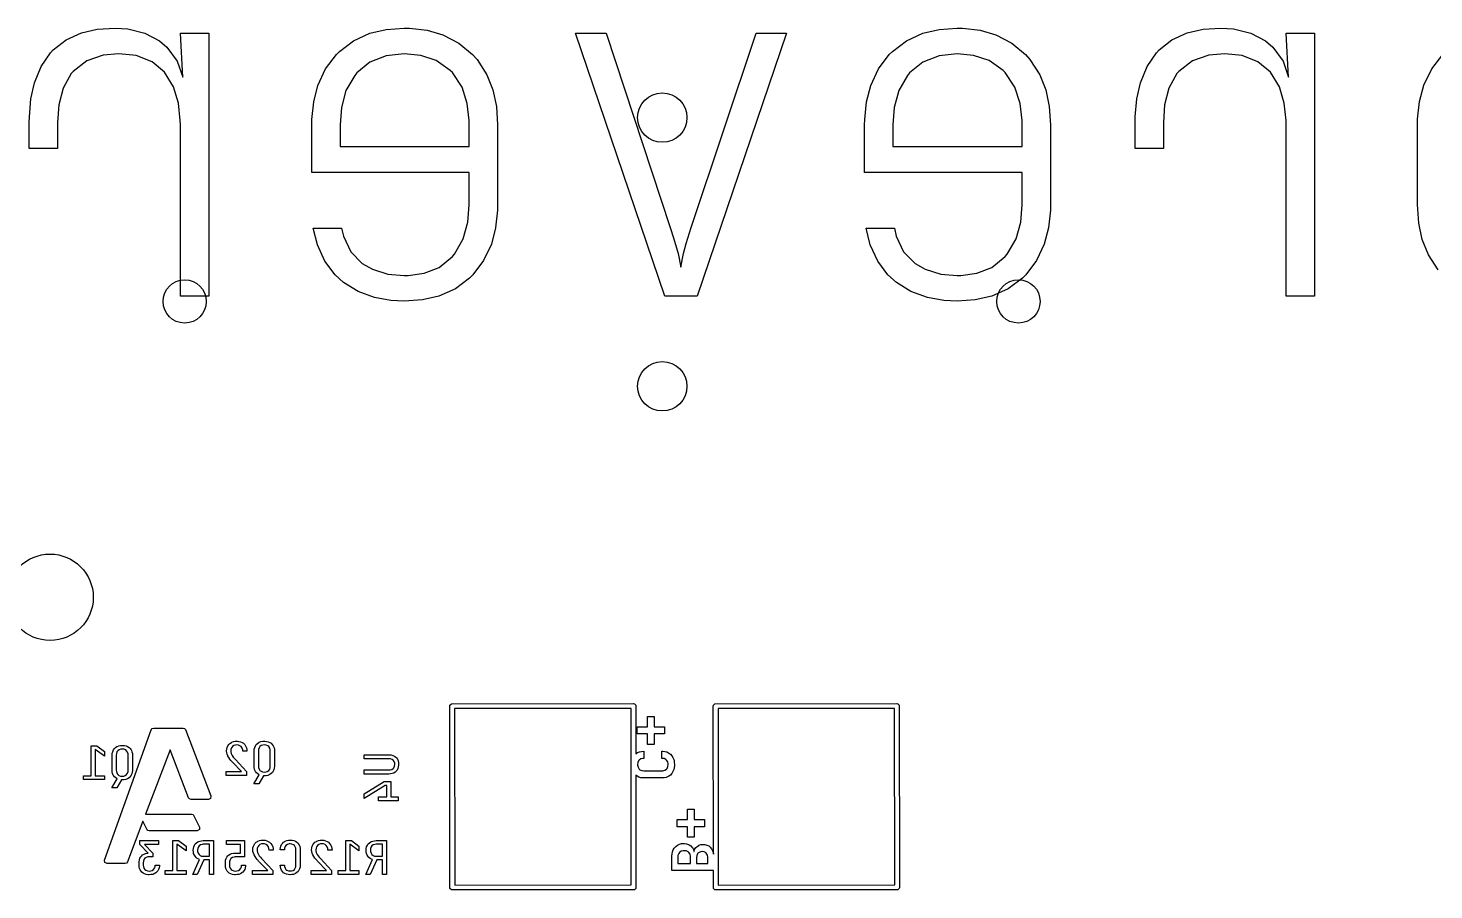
# Model space of a CAD drawing. Extents: x 0.7 to 11, y -6.1 to -1.6.
# Drawn here: x 2.094 to 3.439, y -6.129 to -5.306 of the extents above; entities that cross this region are included whole.
import ezdxf

# ---------------------------------------------------------------- set-up
doc = ezdxf.new("R2010")
doc.units = 0
doc.header["$MEASUREMENT"] = 0
doc.layers.add('BLACK', color=7, linetype='CONTINUOUS')

msp = doc.modelspace()

# ---------------------------------------------------------------- linework, layer by layer
at = {"layer": 'BLACK', "linetype": 'CONTINUOUS'}
for p, q in [((2.1455, -5.3103), (2.1606, -5.3069)), ((2.1606, -5.3069), (2.1778, -5.3058)), ((2.1778, -5.3058), (2.1899, -5.3066)), ((2.1899, -5.3066), (2.2061, -5.3106)), ((2.4212, -5.3106), (2.4368, -5.307)), ((2.4368, -5.307), (2.454, -5.3058)), ((2.454, -5.3058), (2.4591, -5.3059)), ((2.4591, -5.3059), (2.4759, -5.3078)), ((2.4759, -5.3078), (2.4911, -5.3121)), ((2.9499, -5.3106), (2.9654, -5.307)), ((2.9654, -5.307), (2.9827, -5.3058)), ((2.9827, -5.3058), (2.9878, -5.3059)), ((2.9878, -5.3059), (3.0046, -5.3078)), ((3.0046, -5.3078), (3.0197, -5.3121)), ((3.2028, -5.3103), (3.2179, -5.3069)), ((3.2179, -5.3069), (3.235, -5.3058)), ((3.235, -5.3058), (3.2471, -5.3066)), ((3.2471, -5.3066), (3.2634, -5.3106)), ((2.1185, -5.3266), (2.1307, -5.317)), ((2.1307, -5.317), (2.1455, -5.3103)), ((2.2061, -5.3106), (2.2202, -5.318)), ((2.2202, -5.318), (2.2272, -5.3239)), ((2.2425, -5.3526), (2.24, -5.3107)), ((2.24, -5.3107), (2.2671, -5.3107)), ((2.2671, -5.3107), (2.2671, -5.5618)), ((2.3922, -5.328), (2.4056, -5.3178)), ((2.4056, -5.3178), (2.4212, -5.3106)), ((2.4911, -5.3121), (2.5063, -5.32)), ((2.5063, -5.32), (2.5194, -5.331)), ((2.7033, -5.5618), (2.6179, -5.3107)), ((2.6179, -5.3107), (2.647, -5.3107)), ((2.647, -5.3107), (2.7083, -5.4962)), ((2.7285, -5.4962), (2.7906, -5.3107)), ((2.8197, -5.3107), (2.7343, -5.5618)), ((2.7906, -5.3107), (2.8197, -5.3107)), ((2.9208, -5.328), (2.9342, -5.3178)), ((2.9342, -5.3178), (2.9499, -5.3106)), ((3.0197, -5.3121), (3.035, -5.32)), ((3.035, -5.32), (3.048, -5.331)), ((3.1758, -5.3266), (3.188, -5.317)), ((3.188, -5.317), (3.2028, -5.3103)), ((3.2634, -5.3106), (3.2775, -5.318)), ((3.2775, -5.318), (3.2845, -5.3239)), ((3.2997, -5.3526), (3.2973, -5.3107)), ((3.2973, -5.3107), (3.3244, -5.3107)), ((3.3244, -5.3107), (3.3244, -5.5618)), ((2.107, -5.3425), (2.1159, -5.3295)), ((2.1159, -5.3295), (2.1185, -5.3266)), ((2.1661, -5.3317), (2.1505, -5.3369)), ((2.1813, -5.3304), (2.1661, -5.3317)), ((2.1978, -5.3321), (2.1813, -5.3304)), ((2.213, -5.338), (2.1978, -5.3321)), ((2.2272, -5.3239), (2.237, -5.3373)), ((2.3789, -5.3448), (2.3892, -5.3311)), ((2.3892, -5.3311), (2.3922, -5.328)), ((2.4369, -5.3322), (2.4212, -5.3382)), ((2.454, -5.3304), (2.4369, -5.3322)), ((2.4698, -5.3318), (2.454, -5.3304)), ((2.4847, -5.3367), (2.4698, -5.3318)), ((2.5194, -5.331), (2.5237, -5.3359)), ((2.5237, -5.3359), (2.533, -5.3503)), ((2.9075, -5.3448), (2.9178, -5.3311)), ((2.9178, -5.3311), (2.9208, -5.328)), ((2.9656, -5.3322), (2.9498, -5.3382)), ((2.9827, -5.3304), (2.9656, -5.3322)), ((2.9984, -5.3318), (2.9827, -5.3304)), ((3.0133, -5.3367), (2.9984, -5.3318)), ((3.048, -5.331), (3.0523, -5.3359)), ((3.0523, -5.3359), (3.0617, -5.3503)), ((3.1643, -5.3425), (3.1732, -5.3295)), ((3.1732, -5.3295), (3.1758, -5.3266)), ((3.2234, -5.3317), (3.2078, -5.3369)), ((3.2386, -5.3304), (3.2234, -5.3317)), ((3.2551, -5.3321), (3.2386, -5.3304)), ((3.2702, -5.338), (3.2551, -5.3321)), ((3.2845, -5.3239), (3.2943, -5.3373)), ((3.4365, -5.3447), (3.4471, -5.331)), ((2.1006, -5.358), (2.107, -5.3425)), ((2.1357, -5.3493), (2.1278, -5.3632)), ((2.1375, -5.3471), (2.1357, -5.3493)), ((2.1505, -5.3369), (2.1375, -5.3471)), ((2.2249, -5.348), (2.213, -5.338)), ((2.2335, -5.3619), (2.2249, -5.348)), ((2.237, -5.3373), (2.2425, -5.3526)), ((2.3715, -5.3606), (2.3789, -5.3448)), ((2.4086, -5.3486), (2.4067, -5.3509)), ((2.4212, -5.3382), (2.4086, -5.3486)), ((2.498, -5.3462), (2.4847, -5.3367)), ((2.5001, -5.3483), (2.498, -5.3462)), ((2.5093, -5.3623), (2.5001, -5.3483)), ((2.9001, -5.3606), (2.9075, -5.3448)), ((2.9373, -5.3486), (2.9353, -5.3509)), ((2.9498, -5.3382), (2.9373, -5.3486)), ((3.0267, -5.3462), (3.0133, -5.3367)), ((3.0287, -5.3483), (3.0267, -5.3462)), ((3.0379, -5.3623), (3.0287, -5.3483)), ((3.1579, -5.358), (3.1643, -5.3425)), ((3.1929, -5.3493), (3.1851, -5.3632)), ((3.1947, -5.3471), (3.1929, -5.3493)), ((3.2078, -5.3369), (3.1947, -5.3471)), ((3.2822, -5.348), (3.2702, -5.338)), ((3.2908, -5.3619), (3.2822, -5.348)), ((3.2943, -5.3373), (3.2997, -5.3526)), ((3.4289, -5.3604), (3.4365, -5.3447)), ((2.0971, -5.3734), (2.1006, -5.358)), ((2.2382, -5.3775), (2.2335, -5.3619)), ((2.3675, -5.3761), (2.3715, -5.3606)), ((2.4067, -5.3509), (2.3983, -5.3655)), ((2.5143, -5.3778), (2.5093, -5.3623)), ((2.533, -5.3503), (2.5387, -5.3646)), ((2.8961, -5.3761), (2.9001, -5.3606)), ((2.9353, -5.3509), (2.927, -5.3655)), ((3.043, -5.3778), (3.0379, -5.3623)), ((3.0617, -5.3503), (3.0674, -5.3646)), ((3.1544, -5.3734), (3.1579, -5.358)), ((3.2955, -5.3775), (3.2908, -5.3619)), ((3.4248, -5.3759), (3.4289, -5.3604)), ((2.0956, -5.3907), (2.0971, -5.3734)), ((2.1278, -5.3632), (2.1238, -5.3791)), ((2.3657, -5.3932), (2.3675, -5.3761)), ((2.3983, -5.3655), (2.394, -5.3815)), ((2.5387, -5.3646), (2.5422, -5.3806)), ((2.8944, -5.3932), (2.8961, -5.3761)), ((2.927, -5.3655), (2.9226, -5.3815)), ((3.0674, -5.3646), (3.0708, -5.3806)), ((3.1529, -5.3907), (3.1544, -5.3734)), ((3.1851, -5.3632), (3.1811, -5.3791)), ((3.423, -5.3929), (3.4248, -5.3759)), ((2.1238, -5.3791), (2.1226, -5.396)), ((2.2399, -5.3942), (2.2382, -5.3775)), ((2.394, -5.3815), (2.3927, -5.3981)), ((2.5162, -5.3942), (2.5143, -5.3778)), ((2.5422, -5.3806), (2.5433, -5.3981)), ((2.9226, -5.3815), (2.9213, -5.3981)), ((3.0448, -5.3942), (3.043, -5.3778)), ((3.0708, -5.3806), (3.072, -5.3981)), ((3.1811, -5.3791), (3.1799, -5.396)), ((3.2972, -5.3942), (3.2955, -5.3775)), ((2.0955, -5.396), (2.0956, -5.3907)), ((2.0955, -5.4209), (2.0955, -5.396)), ((2.1226, -5.396), (2.1226, -5.4209)), ((2.24, -5.3982), (2.2399, -5.3942)), ((2.24, -5.5618), (2.24, -5.3982)), ((2.3656, -5.3981), (2.3657, -5.3932)), ((2.3656, -5.3984), (2.3656, -5.3981)), ((2.3656, -5.4437), (2.3656, -5.3984)), ((2.3927, -5.3981), (2.3927, -5.419)), ((2.5162, -5.3981), (2.5162, -5.3942)), ((2.5162, -5.419), (2.5162, -5.3981)), ((2.5433, -5.3981), (2.5433, -5.4744)), ((2.8943, -5.3981), (2.8944, -5.3932)), ((2.8943, -5.3984), (2.8943, -5.3981)), ((2.8943, -5.4437), (2.8943, -5.3984)), ((2.9213, -5.3981), (2.9213, -5.419)), ((3.0449, -5.3981), (3.0448, -5.3942)), ((3.0449, -5.419), (3.0449, -5.3981)), ((3.072, -5.3981), (3.072, -5.4744)), ((3.1528, -5.396), (3.1529, -5.3907)), ((3.1528, -5.4209), (3.1528, -5.396)), ((3.1799, -5.396), (3.1799, -5.4209)), ((3.2973, -5.3982), (3.2972, -5.3942)), ((3.2973, -5.5618), (3.2973, -5.3982)), ((3.4229, -5.398), (3.423, -5.3929)), ((3.4229, -5.3981), (3.4229, -5.398)), ((3.4229, -5.4744), (3.4229, -5.3981)), ((2.1226, -5.4209), (2.0955, -5.4209)), ((2.3927, -5.419), (2.5162, -5.419)), ((2.9213, -5.419), (3.0449, -5.419)), ((3.1799, -5.4209), (3.1528, -5.4209)), ((2.5162, -5.4437), (2.3656, -5.4437)), ((2.5162, -5.4747), (2.5162, -5.4437)), ((3.0449, -5.4437), (2.8943, -5.4437)), ((3.0449, -5.4747), (3.0449, -5.4437)), ((2.515, -5.4913), (2.5162, -5.4747)), ((2.5432, -5.4796), (2.5414, -5.4967)), ((2.5433, -5.4744), (2.5432, -5.4796)), ((3.0436, -5.4913), (3.0449, -5.4747)), ((3.0719, -5.4796), (3.0701, -5.4967)), ((3.072, -5.4744), (3.0719, -5.4796)), ((3.4241, -5.492), (3.4229, -5.4744)), ((2.371, -5.5127), (2.3669, -5.4968)), ((2.3669, -5.4968), (2.3941, -5.4968)), ((2.3941, -5.4968), (2.3959, -5.5047)), ((2.5105, -5.5072), (2.515, -5.4913)), ((2.5414, -5.4967), (2.5374, -5.5122)), ((2.7083, -5.4962), (2.7115, -5.5062)), ((2.7237, -5.5117), (2.7285, -5.4962)), ((2.8996, -5.5127), (2.8956, -5.4968)), ((2.8956, -5.4968), (2.9227, -5.4968)), ((2.9227, -5.4968), (2.9245, -5.5047)), ((3.0392, -5.5072), (3.0436, -5.4913)), ((3.0701, -5.4967), (3.066, -5.5122)), ((3.4275, -5.5079), (3.4241, -5.492)), ((2.3959, -5.5047), (2.4029, -5.5194)), ((2.502, -5.5218), (2.5105, -5.5072)), ((2.7115, -5.5062), (2.7159, -5.5212)), ((2.9245, -5.5047), (2.9315, -5.5194)), ((3.0307, -5.5218), (3.0392, -5.5072)), ((3.4333, -5.5223), (3.4275, -5.5079)), ((2.3781, -5.5283), (2.371, -5.5127)), ((2.4029, -5.5194), (2.4139, -5.5306)), ((2.4874, -5.5344), (2.5001, -5.5241)), ((2.5001, -5.5241), (2.502, -5.5218)), ((2.5374, -5.5122), (2.53, -5.5279)), ((2.7159, -5.5212), (2.7186, -5.5343)), ((2.7186, -5.5343), (2.7211, -5.5212)), ((2.7211, -5.5212), (2.7237, -5.5117)), ((2.9068, -5.5283), (2.8996, -5.5127)), ((2.9315, -5.5194), (2.9426, -5.5306)), ((3.016, -5.5344), (3.0287, -5.5241)), ((3.0287, -5.5241), (3.0307, -5.5218)), ((3.066, -5.5122), (3.0586, -5.5279)), ((3.4427, -5.5367), (3.4333, -5.5223)), ((2.388, -5.5414), (2.3781, -5.5283)), ((2.4139, -5.5306), (2.4236, -5.5362)), ((2.4236, -5.5362), (2.4384, -5.5408)), ((2.473, -5.54), (2.4874, -5.5344)), ((2.53, -5.5279), (2.5196, -5.5416)), ((2.9166, -5.5414), (2.9068, -5.5283)), ((2.9426, -5.5306), (2.9522, -5.5362)), ((2.9522, -5.5362), (2.9671, -5.5408)), ((3.0016, -5.54), (3.016, -5.5344)), ((3.0586, -5.5279), (3.0483, -5.5416)), ((2.396, -5.5487), (2.388, -5.5414)), ((2.4099, -5.5574), (2.396, -5.5487)), ((2.4384, -5.5408), (2.454, -5.5421)), ((2.454, -5.5421), (2.4577, -5.542)), ((2.4577, -5.542), (2.473, -5.54)), ((2.5166, -5.5446), (2.503, -5.5548)), ((2.5196, -5.5416), (2.5166, -5.5446)), ((2.9246, -5.5487), (2.9166, -5.5414)), ((2.9386, -5.5574), (2.9246, -5.5487)), ((2.9671, -5.5408), (2.9827, -5.5421)), ((2.9827, -5.5421), (2.9863, -5.542)), ((2.9863, -5.542), (3.0016, -5.54)), ((3.0452, -5.5446), (3.0316, -5.5548)), ((3.0483, -5.5416), (3.0452, -5.5446)), ((2.2671, -5.5618), (2.24, -5.5618)), ((2.4257, -5.5633), (2.4099, -5.5574)), ((2.4413, -5.5661), (2.4257, -5.5633)), ((2.4872, -5.5619), (2.4715, -5.5655)), ((2.503, -5.5548), (2.4872, -5.5619)), ((2.7343, -5.5618), (2.7033, -5.5618)), ((2.9544, -5.5633), (2.9386, -5.5574)), ((2.97, -5.5661), (2.9544, -5.5633)), ((3.0158, -5.5619), (3.0001, -5.5655)), ((3.0316, -5.5548), (3.0158, -5.5619)), ((3.3244, -5.5618), (3.2973, -5.5618)), ((2.454, -5.5667), (2.4413, -5.5661)), ((2.4715, -5.5655), (2.454, -5.5667)), ((2.9827, -5.5667), (2.97, -5.5661)), ((3.0001, -5.5655), (2.9827, -5.5667)), ((2.4976, -5.9535), (2.4978, -5.9526)), ((2.4978, -6.1277), (2.4976, -5.9535)), ((2.4978, -5.9526), (2.4991, -5.9514)), ((2.4991, -5.9514), (2.6732, -5.9512)), ((2.6732, -5.9512), (2.6741, -5.9514)), ((2.6741, -5.9514), (2.6754, -5.9526)), ((2.6754, -5.9526), (2.6755, -5.9991)), ((2.7496, -5.9535), (2.7498, -5.9526)), ((2.7498, -6.0949), (2.7496, -5.9535)), ((2.7498, -5.9526), (2.7511, -5.9514)), ((2.7511, -5.9514), (2.9252, -5.9512)), ((2.9252, -5.9512), (2.9261, -5.9514)), ((2.9261, -5.9514), (2.9274, -5.9526)), ((2.9274, -5.9526), (2.9276, -6.1268)), ((2.6709, -5.9557), (2.5022, -5.9559)), ((2.5022, -5.9559), (2.5024, -6.1246)), ((2.671, -6.1244), (2.6709, -5.9557)), ((2.6867, -5.9734), (2.6867, -5.9635)), ((2.6867, -5.9635), (2.693, -5.9635)), ((2.693, -5.9635), (2.693, -5.9734)), ((2.9228, -5.9557), (2.7542, -5.9559)), ((2.7542, -5.9559), (2.7543, -6.1246)), ((2.923, -6.1244), (2.9228, -5.9557)), ((2.1674, -6.1008), (2.2122, -5.9762)), ((2.2122, -5.9762), (2.2131, -5.975)), ((2.2131, -5.975), (2.2147, -5.9745)), ((2.2147, -5.9745), (2.2426, -5.9745)), ((2.2426, -5.9745), (2.244, -5.975)), ((2.244, -5.975), (2.2449, -5.976)), ((2.2449, -5.976), (2.2691, -6.0393)), ((2.6767, -5.9802), (2.6767, -5.9734)), ((2.6767, -5.9734), (2.6867, -5.9734)), ((2.6867, -5.9802), (2.6767, -5.9802)), ((2.6867, -5.9901), (2.6867, -5.9802)), ((2.693, -5.9734), (2.703, -5.9734)), ((2.703, -5.9802), (2.693, -5.9802)), ((2.693, -5.9802), (2.693, -5.9901)), ((2.703, -5.9734), (2.703, -5.9802)), ((2.1546, -6.0201), (2.1546, -5.9915)), ((2.1546, -5.9915), (2.16, -5.9915)), ((2.16, -5.9915), (2.1673, -5.9969)), ((2.176, -5.9955), (2.1768, -5.9943)), ((2.1768, -5.9943), (2.1779, -5.9932)), ((2.1779, -5.9932), (2.1793, -5.9922)), ((2.1793, -5.9922), (2.1797, -5.992)), ((2.1797, -5.992), (2.1812, -5.9915)), ((2.1812, -5.9915), (2.1828, -5.9912)), ((2.1831, -5.9947), (2.1816, -5.9952)), ((2.1828, -5.9912), (2.1845, -5.9911)), ((2.1845, -5.9946), (2.1831, -5.9947)), ((2.1845, -5.9911), (2.185, -5.9911)), ((2.1861, -5.9948), (2.1845, -5.9946)), ((2.185, -5.9911), (2.1866, -5.9912)), ((2.1877, -5.9954), (2.1861, -5.9948)), ((2.1866, -5.9912), (2.1882, -5.9916)), ((2.1882, -5.9916), (2.1896, -5.9922)), ((2.1896, -5.9922), (2.1909, -5.9931)), ((2.1909, -5.9931), (2.192, -5.9942)), ((2.192, -5.9942), (2.193, -5.9955)), ((2.2842, -5.9963), (2.2844, -5.9946)), ((2.2844, -5.9946), (2.2848, -5.9931)), ((2.2848, -5.9931), (2.2854, -5.9915)), ((2.2854, -5.9915), (2.2863, -5.9903)), ((2.2863, -5.9903), (2.2874, -5.9892)), ((2.2874, -5.9892), (2.2888, -5.9883)), ((2.2884, -5.9949), (2.2883, -5.9964)), ((2.289, -5.9934), (2.2884, -5.9949)), ((2.2888, -5.9883), (2.2892, -5.9881)), ((2.2898, -5.9922), (2.289, -5.9934)), ((2.2892, -5.9881), (2.2907, -5.9875)), ((2.2911, -5.9913), (2.2898, -5.9922)), ((2.2907, -5.9875), (2.2923, -5.9872)), ((2.2927, -5.9908), (2.2911, -5.9913)), ((2.2923, -5.9872), (2.2939, -5.9871)), ((2.2939, -5.9907), (2.2927, -5.9908)), ((2.2939, -5.9871), (2.2945, -5.9871)), ((2.2955, -5.9908), (2.2939, -5.9907)), ((2.2945, -5.9871), (2.296, -5.9873)), ((2.297, -5.9914), (2.2955, -5.9908)), ((2.296, -5.9873), (2.2976, -5.9877)), ((2.2982, -5.9923), (2.297, -5.9914)), ((2.2976, -5.9877), (2.299, -5.9883)), ((2.2992, -5.9936), (2.2982, -5.9923)), ((2.299, -5.9883), (2.3003, -5.9891)), ((2.2996, -5.9952), (2.2992, -5.9936)), ((2.3003, -5.9891), (2.3015, -5.9902)), ((2.3015, -5.9902), (2.3024, -5.9916)), ((2.3024, -5.9916), (2.3026, -5.992)), ((2.3026, -5.992), (2.3032, -5.9934)), ((2.3032, -5.9934), (2.3036, -5.995)), ((2.3106, -5.9963), (2.3107, -5.9947)), ((2.3107, -5.9947), (2.3111, -5.9931)), ((2.3111, -5.9931), (2.3118, -5.9916)), ((2.3118, -5.9916), (2.3126, -5.9904)), ((2.3126, -5.9904), (2.3138, -5.9892)), ((2.3138, -5.9892), (2.3151, -5.9883)), ((2.3152, -5.9935), (2.3147, -5.995)), ((2.3151, -5.9883), (2.3155, -5.9881)), ((2.3161, -5.9923), (2.3152, -5.9935)), ((2.3155, -5.9881), (2.317, -5.9875)), ((2.3174, -5.9913), (2.3161, -5.9923)), ((2.317, -5.9875), (2.3187, -5.9872)), ((2.3189, -5.9908), (2.3174, -5.9913)), ((2.3187, -5.9872), (2.3203, -5.9871)), ((2.3203, -5.9907), (2.3189, -5.9908)), ((2.3203, -5.9871), (2.3208, -5.9871)), ((2.322, -5.9909), (2.3203, -5.9907)), ((2.3208, -5.9871), (2.3224, -5.9873)), ((2.3235, -5.9915), (2.322, -5.9909)), ((2.3224, -5.9873), (2.324, -5.9877)), ((2.3245, -5.9923), (2.3235, -5.9915)), ((2.324, -5.9877), (2.3254, -5.9883)), ((2.3254, -5.9936), (2.3245, -5.9923)), ((2.3254, -5.9883), (2.3267, -5.9891)), ((2.3259, -5.9952), (2.3254, -5.9936)), ((2.3267, -5.9891), (2.3279, -5.9902)), ((2.3279, -5.9902), (2.3288, -5.9916)), ((2.3288, -5.9916), (2.329, -5.992)), ((2.329, -5.992), (2.3296, -5.9934)), ((2.3296, -5.9934), (2.3299, -5.995)), ((2.693, -5.9901), (2.6867, -5.9901)), ((2.1673, -6.0015), (2.1586, -5.995)), ((2.1586, -5.995), (2.1586, -6.0201)), ((2.1673, -5.9969), (2.1673, -6.0015)), ((2.1748, -6.0002), (2.1749, -5.9986)), ((2.1748, -6.0006), (2.1748, -6.0002)), ((2.1748, -6.0147), (2.1748, -6.0006)), ((2.1749, -5.9986), (2.1753, -5.9971)), ((2.1753, -5.9971), (2.176, -5.9955)), ((2.1789, -5.999), (2.1787, -6.0006)), ((2.1787, -6.0006), (2.1787, -6.0147)), ((2.1794, -5.9974), (2.1789, -5.999)), ((2.1803, -5.9962), (2.1794, -5.9974)), ((2.1816, -5.9952), (2.1803, -5.9962)), ((2.1886, -5.9962), (2.1877, -5.9954)), ((2.1896, -5.9976), (2.1886, -5.9962)), ((2.1901, -5.9991), (2.1896, -5.9976)), ((2.1902, -6.0006), (2.1901, -5.9991)), ((2.1902, -6.0147), (2.1902, -6.0006)), ((2.193, -5.9955), (2.1932, -5.9959)), ((2.1932, -5.9959), (2.1937, -5.9974)), ((2.1937, -5.9974), (2.1941, -5.999)), ((2.1941, -5.999), (2.1942, -6.0006)), ((2.1942, -6.0006), (2.1942, -6.0147)), ((2.2302, -5.9952), (2.2067, -6.0568)), ((2.2479, -6.0411), (2.2302, -5.9952)), ((2.2842, -5.9965), (2.2842, -5.9963)), ((2.2844, -5.9981), (2.2842, -5.9965)), ((2.2848, -5.9996), (2.2844, -5.9981)), ((2.2854, -6.0012), (2.2848, -5.9996)), ((2.2855, -6.0013), (2.2854, -6.0012)), ((2.2864, -6.0028), (2.2855, -6.0013)), ((2.2873, -6.0042), (2.2864, -6.0028)), ((2.2884, -6.0055), (2.2873, -6.0042)), ((2.2883, -5.9964), (2.2883, -5.9973)), ((2.2883, -5.9973), (2.2887, -5.9988)), ((2.2894, -6.0067), (2.2884, -6.0055)), ((2.2887, -5.9988), (2.2893, -6.0002)), ((2.2893, -6.0002), (2.2896, -6.0009)), ((2.2898, -6.0071), (2.2894, -6.0067)), ((2.2896, -6.0009), (2.2905, -6.0022)), ((2.2985, -6.0161), (2.2898, -6.0071)), ((2.2905, -6.0022), (2.2915, -6.0034)), ((2.2915, -6.0034), (2.2926, -6.0046)), ((2.2926, -6.0046), (2.3033, -6.0161)), ((2.2998, -5.9966), (2.2996, -5.9952)), ((2.3037, -5.9966), (2.2998, -5.9966)), ((2.3036, -5.995), (2.3037, -5.9966)), ((2.3106, -5.9966), (2.3106, -5.9963)), ((2.3106, -6.0107), (2.3106, -5.9966)), ((2.3147, -5.995), (2.3146, -5.9966)), ((2.3146, -5.9966), (2.3146, -6.0107)), ((2.326, -5.9966), (2.3259, -5.9952)), ((2.326, -6.0107), (2.326, -5.9966)), ((2.3299, -5.995), (2.33, -5.9966)), ((2.33, -5.9966), (2.33, -6.0107)), ((2.4159, -6.0039), (2.4159, -6)), ((2.4159, -6), (2.4393, -6)), ((2.4393, -6.0039), (2.4159, -6.0039)), ((2.4393, -6), (2.4398, -6)), ((2.4408, -6.0041), (2.4393, -6.0039)), ((2.4398, -6), (2.4416, -6.0002)), ((2.4424, -6.0046), (2.4408, -6.0041)), ((2.4416, -6.0002), (2.4431, -6.0006)), ((2.4435, -6.0052), (2.4424, -6.0046)), ((2.4431, -6.0006), (2.4447, -6.0013)), ((2.4445, -6.0065), (2.4435, -6.0052)), ((2.445, -6.0081), (2.4445, -6.0065)), ((2.4447, -6.0013), (2.4461, -6.0024)), ((2.445, -6.0092), (2.445, -6.0081)), ((2.4461, -6.0024), (2.4466, -6.003)), ((2.4466, -6.003), (2.4476, -6.0044)), ((2.4476, -6.0044), (2.4481, -6.0059)), ((2.4481, -6.0059), (2.4485, -6.0076)), ((2.4485, -6.0076), (2.4485, -6.0092)), ((2.6755, -5.9991), (2.6767, -5.9982)), ((2.6767, -5.9982), (2.6772, -5.9979)), ((2.6774, -6.0075), (2.6771, -6.0094)), ((2.6772, -5.9979), (2.6791, -5.9972)), ((2.6781, -6.0057), (2.6774, -6.0075)), ((2.6787, -6.0051), (2.6781, -6.0057)), ((2.6804, -6.004), (2.6787, -6.0051)), ((2.6791, -5.9972), (2.681, -5.9968)), ((2.6823, -6.0036), (2.6804, -6.004)), ((2.681, -5.9968), (2.683, -5.9966)), ((2.683, -6.0035), (2.6823, -6.0036)), ((2.683, -5.9966), (2.683, -6.0035)), ((2.7005, -6.0035), (2.7005, -5.9966)), ((2.7005, -5.9966), (2.7012, -5.9967)), ((2.7025, -6.0037), (2.7005, -6.0035)), ((2.7012, -5.9967), (2.7031, -5.9969)), ((2.7043, -6.0045), (2.7025, -6.0037)), ((2.7031, -5.9969), (2.7051, -5.9974)), ((2.7049, -6.0051), (2.7043, -6.0045)), ((2.706, -6.0068), (2.7049, -6.0051)), ((2.7051, -5.9974), (2.7068, -5.9982)), ((2.7064, -6.0087), (2.706, -6.0068)), ((2.7068, -5.9982), (2.7085, -5.9995)), ((2.7085, -5.9995), (2.7099, -6.001)), ((2.7099, -6.001), (2.711, -6.0027)), ((2.711, -6.0027), (2.7113, -6.0034)), ((2.7113, -6.0034), (2.712, -6.0053)), ((2.712, -6.0053), (2.7123, -6.0073)), ((2.7123, -6.0073), (2.7124, -6.0094)), ((2.1475, -6.0237), (2.1475, -6.0201)), ((2.1475, -6.0201), (2.1546, -6.0201)), ((2.1586, -6.0201), (2.1673, -6.0201)), ((2.1673, -6.0201), (2.1673, -6.0237)), ((2.1749, -6.0163), (2.1748, -6.0147)), ((2.1752, -6.0179), (2.1749, -6.0163)), ((2.1758, -6.0194), (2.1752, -6.0179)), ((2.176, -6.0198), (2.1758, -6.0194)), ((2.1769, -6.0211), (2.176, -6.0198)), ((2.1782, -6.0222), (2.1769, -6.0211)), ((2.1787, -6.0147), (2.1789, -6.0161)), ((2.1789, -6.0161), (2.1793, -6.0176)), ((2.1793, -6.0176), (2.1803, -6.019)), ((2.1803, -6.019), (2.1813, -6.0198)), ((2.1813, -6.0198), (2.1828, -6.0204)), ((2.1828, -6.0204), (2.1845, -6.0206)), ((2.1845, -6.0206), (2.1858, -6.0205)), ((2.1858, -6.0205), (2.1873, -6.02)), ((2.1873, -6.02), (2.1886, -6.019)), ((2.1886, -6.019), (2.1895, -6.0177)), ((2.1895, -6.0177), (2.19, -6.0162)), ((2.19, -6.0162), (2.1902, -6.0147)), ((2.1921, -6.0209), (2.191, -6.0221)), ((2.193, -6.0197), (2.1921, -6.0209)), ((2.1936, -6.0183), (2.193, -6.0197)), ((2.194, -6.0167), (2.1936, -6.0183)), ((2.1942, -6.015), (2.194, -6.0167)), ((2.1942, -6.0147), (2.1942, -6.015)), ((2.2838, -6.0198), (2.2838, -6.0161)), ((2.2838, -6.0161), (2.2985, -6.0161)), ((2.3033, -6.0198), (2.2838, -6.0198)), ((2.3033, -6.0161), (2.3033, -6.0198)), ((2.3103, -6.0277), (2.3155, -6.0192)), ((2.3107, -6.0123), (2.3106, -6.0107)), ((2.311, -6.014), (2.3107, -6.0123)), ((2.3116, -6.0155), (2.311, -6.014)), ((2.3119, -6.0159), (2.3116, -6.0155)), ((2.3128, -6.0172), (2.3119, -6.0159)), ((2.314, -6.0183), (2.3128, -6.0172)), ((2.3153, -6.0191), (2.314, -6.0183)), ((2.3146, -6.0107), (2.3147, -6.0122)), ((2.3147, -6.0122), (2.3152, -6.0137)), ((2.3195, -6.0202), (2.3149, -6.0277)), ((2.3152, -6.0137), (2.3161, -6.015)), ((2.3155, -6.0192), (2.3153, -6.0191)), ((2.3161, -6.015), (2.3171, -6.0158)), ((2.3171, -6.0158), (2.3186, -6.0165)), ((2.3186, -6.0165), (2.3203, -6.0167)), ((2.3197, -6.0202), (2.3195, -6.0202)), ((2.3203, -6.0202), (2.3197, -6.0202)), ((2.3203, -6.0167), (2.3217, -6.0165)), ((2.3219, -6.0201), (2.3203, -6.0202)), ((2.3217, -6.0165), (2.3231, -6.016)), ((2.3235, -6.0198), (2.3219, -6.0201)), ((2.3231, -6.016), (2.3245, -6.015)), ((2.325, -6.0192), (2.3235, -6.0198)), ((2.3245, -6.015), (2.3254, -6.0138)), ((2.3254, -6.019), (2.325, -6.0192)), ((2.3254, -6.0138), (2.3259, -6.0123)), ((2.3268, -6.0181), (2.3254, -6.019)), ((2.3259, -6.0123), (2.326, -6.0107)), ((2.328, -6.017), (2.3268, -6.0181)), ((2.3288, -6.0157), (2.328, -6.017)), ((2.3294, -6.0143), (2.3288, -6.0157)), ((2.3298, -6.0128), (2.3294, -6.0143)), ((2.33, -6.0111), (2.3298, -6.0128)), ((2.33, -6.0107), (2.33, -6.0111)), ((2.4159, -6.0185), (2.4159, -6.0145)), ((2.4159, -6.0145), (2.4393, -6.0145)), ((2.4393, -6.0185), (2.4159, -6.0185)), ((2.4393, -6.0145), (2.4405, -6.0144)), ((2.4408, -6.0184), (2.4393, -6.0185)), ((2.4405, -6.0144), (2.4422, -6.014)), ((2.4425, -6.0181), (2.4408, -6.0184)), ((2.4422, -6.014), (2.4435, -6.0132)), ((2.444, -6.0176), (2.4425, -6.0181)), ((2.4435, -6.0132), (2.4442, -6.0124)), ((2.4454, -6.0167), (2.444, -6.0176)), ((2.4442, -6.0124), (2.4448, -6.0109)), ((2.4448, -6.0109), (2.445, -6.0092)), ((2.4461, -6.0161), (2.4454, -6.0167)), ((2.4472, -6.0148), (2.4461, -6.0161)), ((2.4479, -6.0132), (2.4472, -6.0148)), ((2.4484, -6.0116), (2.4479, -6.0132)), ((2.4485, -6.0101), (2.4484, -6.0116)), ((2.4485, -6.0092), (2.4485, -6.0101)), ((2.6767, -6.0206), (2.6755, -6.0197)), ((2.6755, -6.0197), (2.6756, -6.1268)), ((2.6785, -6.0215), (2.6767, -6.0206)), ((2.6771, -6.0094), (2.6772, -6.0101)), ((2.6772, -6.0101), (2.6776, -6.012)), ((2.6776, -6.012), (2.6787, -6.0138)), ((2.6804, -6.022), (2.6785, -6.0215)), ((2.6787, -6.0138), (2.6793, -6.0143)), ((2.6793, -6.0143), (2.6811, -6.0151)), ((2.6811, -6.0151), (2.683, -6.0153)), ((2.683, -6.0153), (2.7005, -6.0153)), ((2.7005, -6.0153), (2.7012, -6.0153)), ((2.7012, -6.0153), (2.7032, -6.0149)), ((2.7045, -6.0217), (2.7025, -6.0221)), ((2.7032, -6.0149), (2.7049, -6.0138)), ((2.7064, -6.0209), (2.7045, -6.0217)), ((2.7049, -6.0138), (2.7054, -6.0131)), ((2.7054, -6.0131), (2.7062, -6.0113)), ((2.7062, -6.0113), (2.7064, -6.0094)), ((2.7064, -6.0094), (2.7064, -6.0087)), ((2.7069, -6.0206), (2.7064, -6.0209)), ((2.7086, -6.0194), (2.7069, -6.0206)), ((2.71, -6.0178), (2.7086, -6.0194)), ((2.711, -6.0161), (2.71, -6.0178)), ((2.7118, -6.0142), (2.711, -6.0161)), ((2.7122, -6.0124), (2.7118, -6.0142)), ((2.7124, -6.0104), (2.7122, -6.0124)), ((2.7124, -6.0094), (2.7124, -6.0104)), ((2.1673, -6.0237), (2.1475, -6.0237)), ((2.1745, -6.0316), (2.1797, -6.0231)), ((2.1791, -6.0316), (2.1745, -6.0316)), ((2.1795, -6.0231), (2.1782, -6.0222)), ((2.1836, -6.0241), (2.1791, -6.0316)), ((2.1797, -6.0231), (2.1795, -6.0231)), ((2.1838, -6.0241), (2.1836, -6.0241)), ((2.1845, -6.0241), (2.1838, -6.0241)), ((2.1861, -6.024), (2.1845, -6.0241)), ((2.1877, -6.0237), (2.1861, -6.024)), ((2.1892, -6.0232), (2.1877, -6.0237)), ((2.1896, -6.023), (2.1892, -6.0232)), ((2.191, -6.0221), (2.1896, -6.023)), ((2.3149, -6.0277), (2.3103, -6.0277)), ((2.4159, -6.0373), (2.4348, -6.0255)), ((2.4357, -6.0295), (2.4159, -6.0418)), ((2.4348, -6.0255), (2.4411, -6.0255)), ((2.4374, -6.0295), (2.4357, -6.0295)), ((2.4374, -6.0401), (2.4374, -6.0295)), ((2.4411, -6.0255), (2.4411, -6.0401)), ((2.6826, -6.0222), (2.6804, -6.022)), ((2.683, -6.0222), (2.6826, -6.0222)), ((2.7005, -6.0222), (2.683, -6.0222)), ((2.7025, -6.0221), (2.7005, -6.0222)), ((2.2487, -6.0423), (2.2479, -6.0411)), ((2.2504, -6.0428), (2.2487, -6.0423)), ((2.2668, -6.0428), (2.2504, -6.0428)), ((2.2689, -6.0417), (2.2668, -6.0428)), ((2.2691, -6.0393), (2.2689, -6.0417)), ((2.4159, -6.0418), (2.4159, -6.0373)), ((2.4296, -6.044), (2.4296, -6.0401)), ((2.4296, -6.0401), (2.4374, -6.0401)), ((2.4481, -6.044), (2.4296, -6.044)), ((2.4411, -6.0401), (2.4481, -6.0401)), ((2.4481, -6.0401), (2.4481, -6.044)), ((2.2067, -6.0568), (2.2507, -6.0568)), ((2.2507, -6.0568), (2.2521, -6.0572)), ((2.2521, -6.0572), (2.253, -6.0584)), ((2.253, -6.0584), (2.2583, -6.0691)), ((2.7149, -6.0688), (2.7149, -6.062)), ((2.7149, -6.062), (2.7249, -6.062)), ((2.7249, -6.062), (2.7249, -6.0521)), ((2.7249, -6.0521), (2.7312, -6.0521)), ((2.7312, -6.0521), (2.7312, -6.062)), ((2.7312, -6.062), (2.7411, -6.062)), ((2.7411, -6.062), (2.7411, -6.0688)), ((2.2042, -6.0635), (2.1894, -6.1025)), ((2.208, -6.0712), (2.2042, -6.0635)), ((2.2089, -6.0723), (2.208, -6.0712)), ((2.2103, -6.0727), (2.2089, -6.0723)), ((2.2562, -6.0727), (2.2103, -6.0727)), ((2.2583, -6.0715), (2.2562, -6.0727)), ((2.2583, -6.0691), (2.2583, -6.0715)), ((2.7249, -6.0688), (2.7149, -6.0688)), ((2.7249, -6.0787), (2.7249, -6.0688)), ((2.7411, -6.0688), (2.7312, -6.0688)), ((2.7312, -6.0688), (2.7312, -6.0787)), ((2.2013, -6.0858), (2.2013, -6.0821)), ((2.2013, -6.0821), (2.219, -6.0821)), ((2.2091, -6.094), (2.2013, -6.0858)), ((2.219, -6.0857), (2.2058, -6.0857)), ((2.2058, -6.0857), (2.2137, -6.0941)), ((2.219, -6.0821), (2.219, -6.0857)), ((2.2328, -6.1106), (2.2328, -6.0821)), ((2.2328, -6.0821), (2.2382, -6.0821)), ((2.2455, -6.092), (2.2367, -6.0855)), ((2.2367, -6.0855), (2.2367, -6.1106)), ((2.2382, -6.0821), (2.2455, -6.0875)), ((2.2455, -6.0875), (2.2455, -6.092)), ((2.2524, -6.0895), (2.2528, -6.088)), ((2.2528, -6.088), (2.2535, -6.0865)), ((2.2535, -6.0865), (2.2543, -6.0853)), ((2.2543, -6.0853), (2.2554, -6.0841)), ((2.2554, -6.0841), (2.2568, -6.0832)), ((2.2572, -6.0881), (2.2566, -6.0897)), ((2.2568, -6.0832), (2.2572, -6.083)), ((2.2572, -6.083), (2.2587, -6.0825)), ((2.2579, -6.0872), (2.2572, -6.0881)), ((2.2591, -6.0862), (2.2579, -6.0872)), ((2.2587, -6.0825), (2.2603, -6.0822)), ((2.2607, -6.0857), (2.2591, -6.0862)), ((2.2603, -6.0822), (2.2618, -6.0821)), ((2.2618, -6.0856), (2.2607, -6.0857)), ((2.2618, -6.0821), (2.2718, -6.0821)), ((2.2678, -6.0856), (2.2618, -6.0856)), ((2.2678, -6.097), (2.2678, -6.0856)), ((2.2718, -6.0821), (2.2718, -6.1143)), ((2.2841, -6.0857), (2.2841, -6.0821)), ((2.2841, -6.0821), (2.3013, -6.0821)), ((2.2976, -6.0857), (2.2841, -6.0857)), ((2.2975, -6.0941), (2.2976, -6.0857)), ((2.3013, -6.0821), (2.3013, -6.0977)), ((2.3094, -6.0891), (2.3098, -6.0875)), ((2.3098, -6.0875), (2.3105, -6.086)), ((2.3105, -6.086), (2.3113, -6.0848)), ((2.3113, -6.0848), (2.3124, -6.0837)), ((2.3124, -6.0837), (2.3138, -6.0828)), ((2.314, -6.0879), (2.3135, -6.0894)), ((2.3138, -6.0828), (2.3142, -6.0826)), ((2.3149, -6.0867), (2.314, -6.0879)), ((2.3142, -6.0826), (2.3157, -6.082)), ((2.3161, -6.0858), (2.3149, -6.0867)), ((2.3157, -6.082), (2.3174, -6.0817)), ((2.3177, -6.0852), (2.3161, -6.0858)), ((2.3174, -6.0817), (2.319, -6.0816)), ((2.319, -6.0852), (2.3177, -6.0852)), ((2.319, -6.0816), (2.3195, -6.0816)), ((2.3205, -6.0853), (2.319, -6.0852)), ((2.3195, -6.0816), (2.3211, -6.0818)), ((2.322, -6.0858), (2.3205, -6.0853)), ((2.3211, -6.0818), (2.3226, -6.0822)), ((2.3232, -6.0868), (2.322, -6.0858)), ((2.3226, -6.0822), (2.324, -6.0828)), ((2.3242, -6.0881), (2.3232, -6.0868)), ((2.324, -6.0828), (2.3253, -6.0836)), ((2.3247, -6.0897), (2.3242, -6.0881)), ((2.3253, -6.0836), (2.3265, -6.0847)), ((2.3265, -6.0847), (2.3274, -6.0861)), ((2.3274, -6.0861), (2.3277, -6.0865)), ((2.3277, -6.0865), (2.3283, -6.0879)), ((2.3283, -6.0879), (2.3286, -6.0895)), ((2.3355, -6.0907), (2.3357, -6.089)), ((2.3357, -6.089), (2.336, -6.0875)), ((2.336, -6.0875), (2.3367, -6.0859)), ((2.3367, -6.0859), (2.3375, -6.0847)), ((2.3375, -6.0847), (2.3386, -6.0836)), ((2.3386, -6.0836), (2.3399, -6.0828)), ((2.3402, -6.0877), (2.3396, -6.0893)), ((2.3399, -6.0828), (2.3403, -6.0825)), ((2.3409, -6.0867), (2.3402, -6.0877)), ((2.3403, -6.0825), (2.3418, -6.082)), ((2.3423, -6.0857), (2.3409, -6.0867)), ((2.3418, -6.082), (2.3434, -6.0817)), ((2.3439, -6.0853), (2.3423, -6.0857)), ((2.3434, -6.0817), (2.345, -6.0816)), ((2.345, -6.0852), (2.3439, -6.0853)), ((2.345, -6.0816), (2.3453, -6.0816)), ((2.3466, -6.0854), (2.345, -6.0852)), ((2.3453, -6.0816), (2.3469, -6.0818)), ((2.3481, -6.086), (2.3466, -6.0854)), ((2.3469, -6.0818), (2.3485, -6.0821)), ((2.349, -6.0867), (2.3481, -6.086)), ((2.3485, -6.0821), (2.35, -6.0827)), ((2.3499, -6.088), (2.349, -6.0867)), ((2.3504, -6.0894), (2.3499, -6.088)), ((2.35, -6.0827), (2.3513, -6.0835)), ((2.3513, -6.0835), (2.3524, -6.0846)), ((2.3524, -6.0846), (2.3533, -6.0859)), ((2.3533, -6.0859), (2.3535, -6.0862)), ((2.3535, -6.0862), (2.3541, -6.0877)), ((2.3541, -6.0877), (2.3544, -6.0893)), ((2.3657, -6.0891), (2.366, -6.0875)), ((2.366, -6.0875), (2.3667, -6.086)), ((2.3667, -6.086), (2.3675, -6.0848)), ((2.3675, -6.0848), (2.3687, -6.0837)), ((2.3687, -6.0837), (2.3701, -6.0828)), ((2.3702, -6.0879), (2.3697, -6.0894)), ((2.3701, -6.0828), (2.3705, -6.0826)), ((2.3711, -6.0867), (2.3702, -6.0879)), ((2.3705, -6.0826), (2.372, -6.082)), ((2.3724, -6.0858), (2.3711, -6.0867)), ((2.372, -6.082), (2.3736, -6.0817)), ((2.374, -6.0852), (2.3724, -6.0858)), ((2.3736, -6.0817), (2.3752, -6.0816)), ((2.3752, -6.0852), (2.374, -6.0852)), ((2.3752, -6.0816), (2.3758, -6.0816)), ((2.3768, -6.0853), (2.3752, -6.0852)), ((2.3758, -6.0816), (2.3773, -6.0818)), ((2.3783, -6.0858), (2.3768, -6.0853)), ((2.3773, -6.0818), (2.3789, -6.0822)), ((2.3795, -6.0868), (2.3783, -6.0858)), ((2.3789, -6.0822), (2.3803, -6.0828)), ((2.3804, -6.0881), (2.3795, -6.0868)), ((2.3803, -6.0828), (2.3815, -6.0836)), ((2.3809, -6.0897), (2.3804, -6.0881)), ((2.3815, -6.0836), (2.3827, -6.0847)), ((2.3827, -6.0847), (2.3837, -6.0861)), ((2.3837, -6.0861), (2.3839, -6.0865)), ((2.3839, -6.0865), (2.3845, -6.0879)), ((2.3845, -6.0879), (2.3849, -6.0895)), ((2.3981, -6.1106), (2.3981, -6.0821)), ((2.3981, -6.0821), (2.4035, -6.0821)), ((2.4108, -6.092), (2.4021, -6.0855)), ((2.4021, -6.0855), (2.4021, -6.1106)), ((2.4035, -6.0821), (2.4108, -6.0875)), ((2.4108, -6.0875), (2.4108, -6.092)), ((2.4178, -6.0895), (2.4181, -6.088)), ((2.4181, -6.088), (2.4188, -6.0865)), ((2.4188, -6.0865), (2.4197, -6.0853)), ((2.4197, -6.0853), (2.4208, -6.0841)), ((2.4208, -6.0841), (2.4222, -6.0832)), ((2.4225, -6.0881), (2.4219, -6.0897)), ((2.4222, -6.0832), (2.4226, -6.083)), ((2.4232, -6.0872), (2.4225, -6.0881)), ((2.4226, -6.083), (2.424, -6.0825)), ((2.4245, -6.0862), (2.4232, -6.0872)), ((2.424, -6.0825), (2.4256, -6.0822)), ((2.426, -6.0857), (2.4245, -6.0862)), ((2.4256, -6.0822), (2.4272, -6.0821)), ((2.4272, -6.0856), (2.426, -6.0857)), ((2.4272, -6.0821), (2.4371, -6.0821)), ((2.4332, -6.0856), (2.4272, -6.0856)), ((2.4332, -6.097), (2.4332, -6.0856)), ((2.4371, -6.0821), (2.4371, -6.1143)), ((2.7123, -6.0892), (2.7136, -6.0876)), ((2.7136, -6.0876), (2.7153, -6.0864)), ((2.7153, -6.0864), (2.7154, -6.0863)), ((2.7154, -6.0863), (2.7173, -6.0854)), ((2.7173, -6.0854), (2.7192, -6.0849)), ((2.7192, -6.0849), (2.7213, -6.0847)), ((2.7213, -6.0847), (2.7221, -6.0848)), ((2.7221, -6.0848), (2.724, -6.0851)), ((2.724, -6.0851), (2.726, -6.0857)), ((2.7312, -6.0787), (2.7249, -6.0787)), ((2.726, -6.0857), (2.7265, -6.086)), ((2.7265, -6.086), (2.7281, -6.0871)), ((2.7281, -6.0871), (2.7294, -6.0885)), ((2.7294, -6.0885), (2.7297, -6.0888)), ((2.7297, -6.0888), (2.7306, -6.0906)), ((2.7317, -6.0906), (2.7327, -6.089)), ((2.7327, -6.089), (2.734, -6.0876)), ((2.734, -6.0876), (2.7357, -6.0866)), ((2.7357, -6.0866), (2.7358, -6.0865)), ((2.7358, -6.0865), (2.7377, -6.0859)), ((2.7377, -6.0859), (2.7397, -6.0857)), ((2.7397, -6.0857), (2.7414, -6.0858)), ((2.7414, -6.0858), (2.7433, -6.0863)), ((2.7433, -6.0863), (2.7452, -6.0872)), ((2.7452, -6.0872), (2.7466, -6.0884)), ((2.7466, -6.0884), (2.7478, -6.0899)), ((2.1679, -6.103), (2.1674, -6.1008)), ((2.2005, -6.1032), (2.2006, -6.1022)), ((2.2006, -6.1022), (2.2008, -6.1005)), ((2.2008, -6.1005), (2.2013, -6.099)), ((2.2013, -6.099), (2.2021, -6.0976)), ((2.2021, -6.0976), (2.2031, -6.0965)), ((2.2031, -6.0965), (2.2039, -6.0957)), ((2.2039, -6.0957), (2.2053, -6.0949)), ((2.2046, -6.1017), (2.2045, -6.1032)), ((2.2052, -6.1002), (2.2046, -6.1017)), ((2.206, -6.099), (2.2052, -6.1002)), ((2.2053, -6.0949), (2.2068, -6.0944)), ((2.2073, -6.0981), (2.206, -6.099)), ((2.2068, -6.0944), (2.2085, -6.0941)), ((2.2088, -6.0976), (2.2073, -6.0981)), ((2.2085, -6.0941), (2.2091, -6.094)), ((2.2102, -6.0975), (2.2088, -6.0976)), ((2.2137, -6.0975), (2.2102, -6.0975)), ((2.2137, -6.0941), (2.2137, -6.0975)), ((2.2518, -6.1143), (2.2584, -6.1002)), ((2.2523, -6.0911), (2.2524, -6.0895)), ((2.2523, -6.0913), (2.2523, -6.0911)), ((2.2524, -6.0929), (2.2523, -6.0913)), ((2.2527, -6.0945), (2.2524, -6.0929)), ((2.2534, -6.096), (2.2527, -6.0945)), ((2.254, -6.0969), (2.2534, -6.096)), ((2.255, -6.0981), (2.254, -6.0969)), ((2.2562, -6.0991), (2.255, -6.0981)), ((2.2576, -6.0999), (2.2562, -6.0991)), ((2.2625, -6.1006), (2.2562, -6.1143)), ((2.2566, -6.0897), (2.2564, -6.0913)), ((2.2564, -6.0913), (2.2565, -6.0925)), ((2.2565, -6.0925), (2.257, -6.0941)), ((2.257, -6.0941), (2.2579, -6.0955)), ((2.2584, -6.1002), (2.2576, -6.0999)), ((2.2579, -6.0955), (2.2588, -6.0962)), ((2.2588, -6.0962), (2.2603, -6.0968)), ((2.2603, -6.0968), (2.2618, -6.097)), ((2.2618, -6.097), (2.2678, -6.097)), ((2.2678, -6.1006), (2.2625, -6.1006)), ((2.2678, -6.1143), (2.2678, -6.1006)), ((2.283, -6.1026), (2.2832, -6.1009)), ((2.2832, -6.1009), (2.2837, -6.0993)), ((2.2837, -6.0993), (2.2843, -6.0979)), ((2.2843, -6.0979), (2.2854, -6.0966)), ((2.2854, -6.0966), (2.286, -6.096)), ((2.286, -6.096), (2.2875, -6.0951)), ((2.2871, -6.1019), (2.2869, -6.1035)), ((2.2877, -6.1003), (2.2871, -6.1019)), ((2.2875, -6.0951), (2.289, -6.0945)), ((2.2884, -6.0993), (2.2877, -6.1003)), ((2.2897, -6.0983), (2.2884, -6.0993)), ((2.289, -6.0945), (2.2907, -6.0942)), ((2.2913, -6.0978), (2.2897, -6.0983)), ((2.2907, -6.0942), (2.2923, -6.0941)), ((2.2925, -6.0977), (2.2913, -6.0978)), ((2.2923, -6.0941), (2.2975, -6.0941)), ((2.3013, -6.0977), (2.2925, -6.0977)), ((2.3093, -6.0908), (2.3094, -6.0891)), ((2.3093, -6.091), (2.3093, -6.0908)), ((2.3094, -6.0926), (2.3093, -6.091)), ((2.3098, -6.0941), (2.3094, -6.0926)), ((2.3105, -6.0957), (2.3098, -6.0941)), ((2.3105, -6.0958), (2.3105, -6.0957)), ((2.3114, -6.0973), (2.3105, -6.0958)), ((2.3124, -6.0987), (2.3114, -6.0973)), ((2.3134, -6.1), (2.3124, -6.0987)), ((2.3135, -6.0894), (2.3133, -6.0909)), ((2.3133, -6.0909), (2.3134, -6.0917)), ((2.3134, -6.0917), (2.3137, -6.0933)), ((2.3145, -6.1012), (2.3134, -6.1)), ((2.3137, -6.0933), (2.3143, -6.0947)), ((2.3143, -6.0947), (2.3146, -6.0953)), ((2.3148, -6.1016), (2.3145, -6.1012)), ((2.3146, -6.0953), (2.3155, -6.0967)), ((2.3235, -6.1106), (2.3148, -6.1016)), ((2.3155, -6.0967), (2.3165, -6.0979)), ((2.3165, -6.0979), (2.3176, -6.0991)), ((2.3176, -6.0991), (2.3283, -6.1106)), ((2.3248, -6.0911), (2.3247, -6.0897)), ((2.3288, -6.0911), (2.3248, -6.0911)), ((2.3286, -6.0895), (2.3288, -6.0911)), ((2.3355, -6.0909), (2.3355, -6.0907)), ((2.3395, -6.0909), (2.3355, -6.0909)), ((2.3396, -6.0893), (2.3395, -6.0909)), ((2.3505, -6.0909), (2.3504, -6.0894)), ((2.3505, -6.1054), (2.3505, -6.0909)), ((2.3544, -6.0893), (2.3545, -6.0909)), ((2.3545, -6.0909), (2.3545, -6.1054)), ((2.3655, -6.0908), (2.3657, -6.0891)), ((2.3655, -6.091), (2.3655, -6.0908)), ((2.3657, -6.0926), (2.3655, -6.091)), ((2.3661, -6.0941), (2.3657, -6.0926)), ((2.3667, -6.0957), (2.3661, -6.0941)), ((2.3668, -6.0958), (2.3667, -6.0957)), ((2.3676, -6.0973), (2.3668, -6.0958)), ((2.3686, -6.0987), (2.3676, -6.0973)), ((2.3697, -6.1), (2.3686, -6.0987)), ((2.3697, -6.0894), (2.3696, -6.0909)), ((2.3696, -6.0909), (2.3696, -6.0917)), ((2.3696, -6.0917), (2.37, -6.0933)), ((2.3707, -6.1012), (2.3697, -6.1)), ((2.37, -6.0933), (2.3705, -6.0947)), ((2.3705, -6.0947), (2.3709, -6.0953)), ((2.3711, -6.1016), (2.3707, -6.1012)), ((2.3709, -6.0953), (2.3718, -6.0967)), ((2.3798, -6.1106), (2.3711, -6.1016)), ((2.3718, -6.0967), (2.3728, -6.0979)), ((2.3728, -6.0979), (2.3739, -6.0991)), ((2.3739, -6.0991), (2.3846, -6.1106)), ((2.381, -6.0911), (2.3809, -6.0897)), ((2.385, -6.0911), (2.381, -6.0911)), ((2.3849, -6.0895), (2.385, -6.0911)), ((2.4172, -6.1143), (2.4238, -6.1002)), ((2.4176, -6.0911), (2.4178, -6.0895)), ((2.4176, -6.0913), (2.4176, -6.0911)), ((2.4177, -6.0929), (2.4176, -6.0913)), ((2.4181, -6.0945), (2.4177, -6.0929)), ((2.4187, -6.096), (2.4181, -6.0945)), ((2.4193, -6.0969), (2.4187, -6.096)), ((2.4203, -6.0981), (2.4193, -6.0969)), ((2.4215, -6.0991), (2.4203, -6.0981)), ((2.4229, -6.0999), (2.4215, -6.0991)), ((2.4279, -6.1006), (2.4216, -6.1143)), ((2.4219, -6.0897), (2.4217, -6.0913)), ((2.4217, -6.0913), (2.4218, -6.0925)), ((2.4218, -6.0925), (2.4223, -6.0941)), ((2.4223, -6.0941), (2.4232, -6.0955)), ((2.4238, -6.1002), (2.4229, -6.0999)), ((2.4232, -6.0955), (2.4242, -6.0962)), ((2.4242, -6.0962), (2.4256, -6.0968)), ((2.4256, -6.0968), (2.4272, -6.097)), ((2.4272, -6.097), (2.4332, -6.097)), ((2.4332, -6.1006), (2.4279, -6.1006)), ((2.4332, -6.1143), (2.4332, -6.1006)), ((2.7098, -6.0978), (2.7099, -6.0968)), ((2.7098, -6.0982), (2.7098, -6.0978)), ((2.7098, -6.1107), (2.7098, -6.0982)), ((2.7099, -6.0968), (2.7101, -6.0947)), ((2.7101, -6.0947), (2.7105, -6.0928)), ((2.7105, -6.0928), (2.7113, -6.0909)), ((2.7113, -6.0909), (2.7123, -6.0892)), ((2.7158, -6.0962), (2.7156, -6.0982)), ((2.7156, -6.0982), (2.7156, -6.104)), ((2.7165, -6.0943), (2.7158, -6.0962)), ((2.7172, -6.0934), (2.7165, -6.0943)), ((2.7188, -6.0922), (2.7172, -6.0934)), ((2.7208, -6.0917), (2.7188, -6.0922)), ((2.7216, -6.0917), (2.7208, -6.0917)), ((2.7236, -6.0919), (2.7216, -6.0917)), ((2.7254, -6.0927), (2.7236, -6.0919)), ((2.7262, -6.0934), (2.7254, -6.0927)), ((2.7273, -6.095), (2.7262, -6.0934)), ((2.7278, -6.0969), (2.7273, -6.095)), ((2.7279, -6.0982), (2.7278, -6.0969)), ((2.7279, -6.0985), (2.7279, -6.0982)), ((2.7279, -6.104), (2.7279, -6.0985)), ((2.7306, -6.0906), (2.731, -6.0925)), ((2.731, -6.0925), (2.7312, -6.0925)), ((2.7312, -6.0925), (2.7317, -6.0906)), ((2.7337, -6.0964), (2.7335, -6.0985)), ((2.7335, -6.0985), (2.7335, -6.104)), ((2.7345, -6.0947), (2.7337, -6.0964)), ((2.7349, -6.0942), (2.7345, -6.0947)), ((2.7366, -6.093), (2.7349, -6.0942)), ((2.7385, -6.0926), (2.7366, -6.093)), ((2.7389, -6.0926), (2.7385, -6.0926)), ((2.7409, -6.0929), (2.7389, -6.0926)), ((2.7426, -6.0939), (2.7409, -6.0929)), ((2.7429, -6.0942), (2.7426, -6.0939)), ((2.7439, -6.0959), (2.7429, -6.0942)), ((2.7443, -6.0978), (2.7439, -6.0959)), ((2.7443, -6.0985), (2.7443, -6.0978)), ((2.7443, -6.104), (2.7443, -6.0985)), ((2.7478, -6.0899), (2.7488, -6.0917)), ((2.7488, -6.0917), (2.7491, -6.0924)), ((2.7491, -6.0924), (2.7497, -6.0944)), ((2.7497, -6.0944), (2.7498, -6.0949)), ((2.1699, -6.104), (2.1679, -6.103)), ((2.1871, -6.104), (2.1699, -6.104)), ((2.1884, -6.1037), (2.1871, -6.104)), ((2.1894, -6.1025), (2.1884, -6.1037)), ((2.2005, -6.1054), (2.2005, -6.1032)), ((2.2006, -6.107), (2.2005, -6.1054)), ((2.201, -6.1086), (2.2006, -6.107)), ((2.2015, -6.1101), (2.201, -6.1086)), ((2.2024, -6.1114), (2.2015, -6.1101)), ((2.2031, -6.1122), (2.2024, -6.1114)), ((2.2044, -6.1132), (2.2031, -6.1122)), ((2.2058, -6.1139), (2.2044, -6.1132)), ((2.2045, -6.1032), (2.2045, -6.1054)), ((2.2045, -6.1054), (2.2046, -6.1068)), ((2.2046, -6.1068), (2.2051, -6.1083)), ((2.2051, -6.1083), (2.206, -6.1096)), ((2.2074, -6.1144), (2.2058, -6.1139)), ((2.206, -6.1096), (2.2071, -6.1104)), ((2.2071, -6.1104), (2.2087, -6.111)), ((2.2092, -6.1147), (2.2074, -6.1144)), ((2.2087, -6.111), (2.2102, -6.1112)), ((2.2103, -6.1147), (2.2092, -6.1147)), ((2.2102, -6.1112), (2.2116, -6.111)), ((2.2119, -6.1146), (2.2103, -6.1147)), ((2.2116, -6.111), (2.2131, -6.1106)), ((2.2136, -6.1143), (2.2119, -6.1146)), ((2.2131, -6.1106), (2.2144, -6.1096)), ((2.2151, -6.1137), (2.2136, -6.1143)), ((2.2144, -6.1096), (2.2153, -6.1084)), ((2.2165, -6.1129), (2.2151, -6.1137)), ((2.2153, -6.1084), (2.2158, -6.107)), ((2.2158, -6.107), (2.216, -6.1054)), ((2.216, -6.1054), (2.2199, -6.1054)), ((2.2173, -6.1122), (2.2165, -6.1129)), ((2.2183, -6.111), (2.2173, -6.1122)), ((2.2191, -6.1097), (2.2183, -6.111)), ((2.2196, -6.1082), (2.2191, -6.1097)), ((2.2199, -6.1065), (2.2196, -6.1082)), ((2.2199, -6.1054), (2.2199, -6.1065)), ((2.2256, -6.1143), (2.2256, -6.1106)), ((2.2256, -6.1106), (2.2328, -6.1106)), ((2.2455, -6.1143), (2.2256, -6.1143)), ((2.2367, -6.1106), (2.2455, -6.1106)), ((2.2455, -6.1106), (2.2455, -6.1143)), ((2.2562, -6.1143), (2.2518, -6.1143)), ((2.2718, -6.1143), (2.2678, -6.1143)), ((2.283, -6.1035), (2.283, -6.1026)), ((2.283, -6.1054), (2.283, -6.1035)), ((2.2831, -6.107), (2.283, -6.1054)), ((2.2834, -6.1086), (2.2831, -6.107)), ((2.284, -6.1101), (2.2834, -6.1086)), ((2.2848, -6.1114), (2.284, -6.1101)), ((2.2856, -6.1122), (2.2848, -6.1114)), ((2.2868, -6.1132), (2.2856, -6.1122)), ((2.2883, -6.1139), (2.2868, -6.1132)), ((2.2869, -6.1035), (2.2869, -6.1054)), ((2.2869, -6.1054), (2.2871, -6.1068)), ((2.2871, -6.1068), (2.2875, -6.1083)), ((2.2875, -6.1083), (2.2885, -6.1096)), ((2.2898, -6.1144), (2.2883, -6.1139)), ((2.2885, -6.1096), (2.2896, -6.1104)), ((2.2896, -6.1104), (2.2911, -6.111)), ((2.2916, -6.1147), (2.2898, -6.1144)), ((2.2911, -6.111), (2.2927, -6.1112)), ((2.2927, -6.1147), (2.2916, -6.1147)), ((2.2927, -6.1112), (2.2941, -6.111)), ((2.2943, -6.1146), (2.2927, -6.1147)), ((2.2941, -6.111), (2.2956, -6.1106)), ((2.296, -6.1143), (2.2943, -6.1146)), ((2.2956, -6.1106), (2.2969, -6.1096)), ((2.2976, -6.1137), (2.296, -6.1143)), ((2.2969, -6.1096), (2.2977, -6.1084)), ((2.2989, -6.1129), (2.2976, -6.1137)), ((2.2977, -6.1084), (2.2983, -6.107)), ((2.2983, -6.107), (2.2984, -6.1054)), ((2.2984, -6.1054), (2.3024, -6.1054)), ((2.2998, -6.1122), (2.2989, -6.1129)), ((2.3008, -6.111), (2.2998, -6.1122)), ((2.3016, -6.1097), (2.3008, -6.111)), ((2.3021, -6.1082), (2.3016, -6.1097)), ((2.3023, -6.1065), (2.3021, -6.1082)), ((2.3024, -6.1054), (2.3023, -6.1065)), ((2.3089, -6.1143), (2.3089, -6.1106)), ((2.3089, -6.1106), (2.3235, -6.1106)), ((2.3283, -6.1143), (2.3089, -6.1143)), ((2.3283, -6.1106), (2.3283, -6.1143)), ((2.3356, -6.1071), (2.3355, -6.1054)), ((2.3355, -6.1054), (2.3395, -6.1054)), ((2.336, -6.1087), (2.3356, -6.1071)), ((2.3366, -6.1102), (2.336, -6.1087)), ((2.3367, -6.1104), (2.3366, -6.1102)), ((2.3376, -6.1117), (2.3367, -6.1104)), ((2.3387, -6.1128), (2.3376, -6.1117)), ((2.3399, -6.1136), (2.3387, -6.1128)), ((2.3395, -6.1054), (2.3396, -6.1069)), ((2.3396, -6.1069), (2.3401, -6.1084)), ((2.3415, -6.1142), (2.3399, -6.1136)), ((2.3401, -6.1084), (2.3409, -6.1096)), ((2.3409, -6.1096), (2.3418, -6.1104)), ((2.3431, -6.1146), (2.3415, -6.1142)), ((2.3418, -6.1104), (2.3433, -6.1109)), ((2.3446, -6.1147), (2.3431, -6.1146)), ((2.3433, -6.1109), (2.345, -6.1111)), ((2.345, -6.1147), (2.3446, -6.1147)), ((2.345, -6.1111), (2.3462, -6.111)), ((2.3465, -6.1146), (2.345, -6.1147)), ((2.3462, -6.111), (2.3478, -6.1105)), ((2.3481, -6.1143), (2.3465, -6.1146)), ((2.3478, -6.1105), (2.349, -6.1096)), ((2.3496, -6.1138), (2.3481, -6.1143)), ((2.349, -6.1096), (2.3499, -6.1085)), ((2.35, -6.1136), (2.3496, -6.1138)), ((2.3499, -6.1085), (2.3504, -6.107)), ((2.3514, -6.1127), (2.35, -6.1136)), ((2.3504, -6.107), (2.3505, -6.1054)), ((2.3525, -6.1116), (2.3514, -6.1127)), ((2.3533, -6.1104), (2.3525, -6.1116)), ((2.354, -6.1089), (2.3533, -6.1104)), ((2.3544, -6.1073), (2.354, -6.1089)), ((2.3545, -6.1056), (2.3544, -6.1073)), ((2.3545, -6.1054), (2.3545, -6.1056)), ((2.3651, -6.1143), (2.3651, -6.1106)), ((2.3651, -6.1106), (2.3798, -6.1106)), ((2.3846, -6.1143), (2.3651, -6.1143)), ((2.3846, -6.1106), (2.3846, -6.1143)), ((2.391, -6.1143), (2.391, -6.1106)), ((2.391, -6.1106), (2.3981, -6.1106)), ((2.4108, -6.1143), (2.391, -6.1143)), ((2.4021, -6.1106), (2.4108, -6.1106)), ((2.4108, -6.1106), (2.4108, -6.1143)), ((2.4216, -6.1143), (2.4172, -6.1143)), ((2.4371, -6.1143), (2.4332, -6.1143)), ((2.7498, -6.1107), (2.7098, -6.1107)), ((2.7156, -6.104), (2.7279, -6.104)), ((2.7335, -6.104), (2.7443, -6.104)), ((2.7498, -6.1277), (2.7498, -6.1107)), ((2.4991, -6.129), (2.4978, -6.1277)), ((2.5, -6.1291), (2.4991, -6.129)), ((2.6741, -6.129), (2.5, -6.1291)), ((2.5024, -6.1246), (2.671, -6.1244)), ((2.6754, -6.1277), (2.6741, -6.129)), ((2.6756, -6.1268), (2.6754, -6.1277)), ((2.7511, -6.129), (2.7498, -6.1277)), ((2.752, -6.1291), (2.7511, -6.129)), ((2.9261, -6.129), (2.752, -6.1291)), ((2.7543, -6.1246), (2.923, -6.1244)), ((2.9274, -6.1277), (2.9261, -6.129)), ((2.9276, -6.1268), (2.9274, -6.1277))]:
    msp.add_line(p, q, dxfattribs=at)
at = {"layer": 'BLACK'}
for centre, radius in [((2.7008, -5.3913), 0.0236), ((2.2441, -5.5669), 0.0207), ((3.0413, -5.5669), 0.0207), ((2.7008, -5.648), 0.0236), ((2.1154, -5.8496), 0.0413)]:
    msp.add_circle(centre, radius, dxfattribs=at)

doc.saveas('drawing.dxf')
